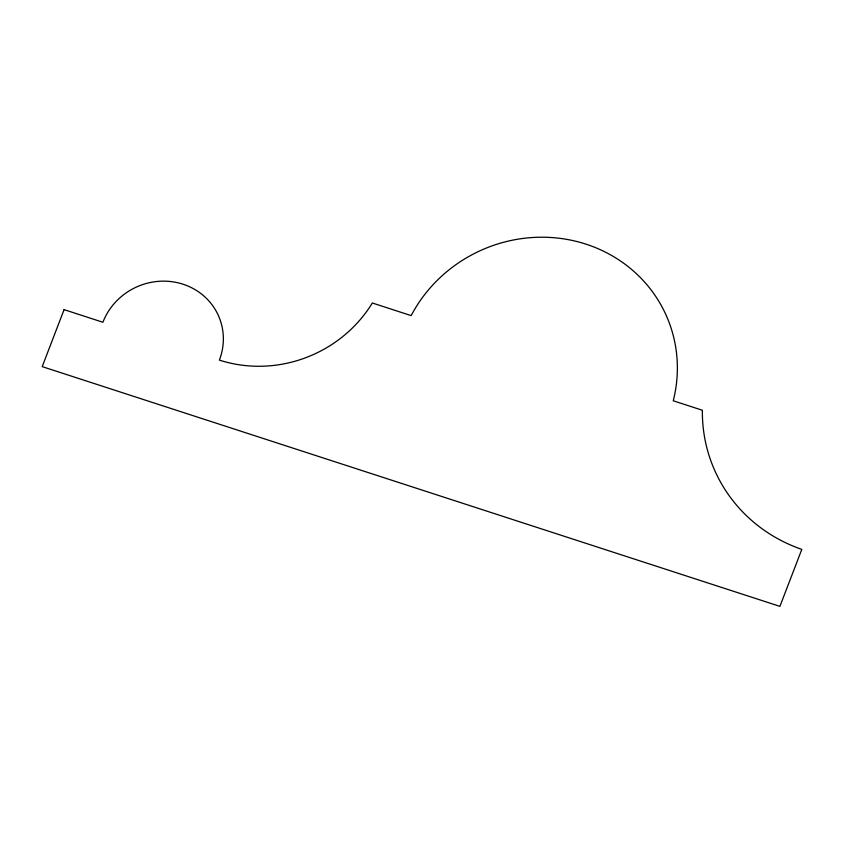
<?xml version="1.0" encoding="UTF-8"?>
<svg xmlns="http://www.w3.org/2000/svg" width="844" height="844" viewBox="0 0 844 844"><rect width="100%" height="100%" fill="white"/><g stroke="black" fill="none" stroke-linecap="round" stroke-linejoin="round"><path stroke-width="1.27" d="M64.081 309.642L42.2 366.634L779.919 606.372L801.8 549.381A158.725 150.612 -23.7 0 1 702.366 410.247L673.248 400.784A142.087 134.829 -23.7 0 0 585.989 244.148A142.087 134.829 -23.7 0 0 411.155 315.614L372.331 302.996A127.887 121.346 -23.7 0 1 219.387 360.114A62.72 59.513 -23.7 0 0 183.021 284.206A62.72 59.513 -23.7 0 0 102.905 322.26L64.081 309.642"/></g></svg>
